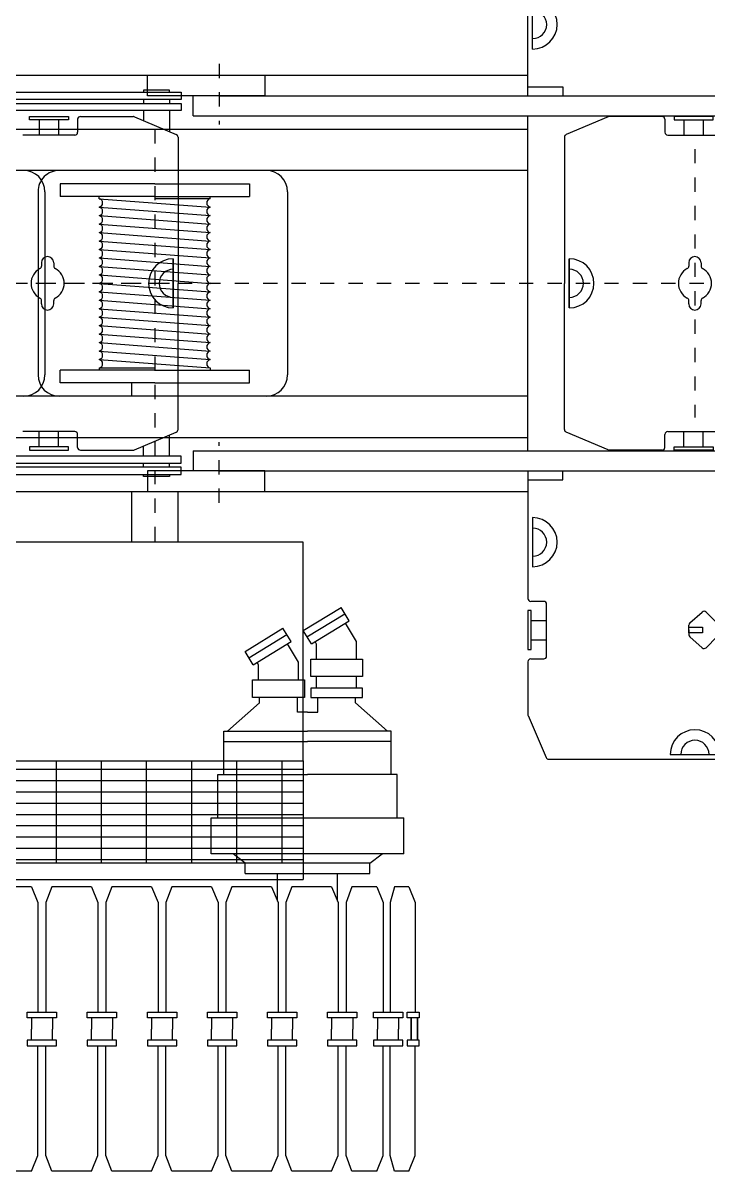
# Model space of a CAD drawing. Header units: millimetres. Extents: x 145 to 546, y 191 to 658.
# Drawn here: x 316.79 to 321.61, y 226.41 to 234.5 of the extents above; entities that cross this region are included whole.
import ezdxf

# ---------------------------------------------------------------- set-up
doc = ezdxf.new("R2010")
doc.units = ezdxf.units.MM
doc.linetypes.add('CENTER', pattern=[50.8, 31.75, -6.35, 6.35, -6.35])
doc.layers.add('Centerline', color=7, linetype='CENTER')

# ---------------------------------------------------------------- blocks, each defined once
blk = doc.blocks.new('DEMAG CC8800 TRACTOR TV')
for p, q in [((5687.8, 1294.9), (5687.8, 1266.3)), ((5870.6, 1294.9), (5870.6, 1266.3)), ((5687.8, 1216.2), (5687.8, 1146.4)), ((5870.6, 1216.2), (5870.6, 1068.1)), ((4954.7, 1151), (4954.7, 1043.6)), ((4954.7, 1151), (4954.7, 1043.6)), ((5090.9, 1151), (5090.9, 1043.6)), ((5090.9, 1151), (5090.9, 1043.6)), ((5225.1, 1154.9), (5225.1, 1063.6)), ((5225.1, 1154.9), (5225.1, 1063.6)), ((5245.1, 1174.9), (5617.1, 1174.9)), ((5245.1, 1174.9), (5617.1, 1174.9)), ((5625, 1173.3), (5919.2, 1047.2)), ((5625, 1173.3), (5919.2, 1047.2)), ((5205.1, 1043.6), (4840.5, 1043.6)), ((5205.1, 1043.6), (4840.5, 1043.6)), ((5931.3, 1028.9), (5931.3, 0)), ((5931.3, 1028.9), (5931.3, 0)), ((5897.5, 0), (5897.5, 173.1)), ((5897.5, 0), (5897.5, 173.1)), ((5897.5, 173.1), (5897.5, 0)), ((4970.9, 145.3), (4970.9, 121.4)), ((5056.7, 145.3), (5056.7, 121.4)), ((5897.5, 0), (5897.5, -173.1)), ((5897.5, 0), (5897.5, -173.1)), ((5897.5, -173.1), (5897.5, 0)), ((5931.3, -1028.9), (5931.3, 0)), ((5931.3, -1028.9), (5931.3, 0)), ((4970.9, -145.3), (4970.9, -121.4)), ((5056.7, -145.3), (5056.7, -121.4)), ((5205.1, -1043.6), (4840.5, -1043.6)), ((5205.1, -1043.6), (4840.5, -1043.6)), ((4954.7, -1151), (4954.7, -1043.6)), ((4954.7, -1151), (4954.7, -1043.6)), ((5090.9, -1151), (5090.9, -1043.6)), ((5090.9, -1151), (5090.9, -1043.6)), ((5625, -1173.3), (5919.2, -1047.2)), ((5625, -1173.3), (5919.2, -1047.2)), ((5225.1, -1154.9), (5225.1, -1063.6)), ((5225.1, -1154.9), (5225.1, -1063.6)), ((5870.6, -1216.2), (5870.6, -1068.1)), ((5245.1, -1174.9), (5617.1, -1174.9)), ((5245.1, -1174.9), (5617.1, -1174.9)), ((5687.8, -1216.2), (5687.8, -1146.4)), ((5687.8, -1294.9), (5687.8, -1266.3)), ((5870.6, -1294.9), (5870.6, -1266.3)), ((6811.6, -2445.2), (7078, -2282.2)), ((6838.3, -2488.8), (7104.7, -2325.9)), ((7135.3, -2375.8), (7078, -2282.2)), ((6868.9, -2538.8), (7135.3, -2375.8)), ((7187.5, -2520.6), (7108.8, -2392)), ((6403.1, -2591.9), (6669.4, -2428.9)), ((6429.8, -2635.6), (6696.2, -2472.6)), ((6726.7, -2522.5), (6669.4, -2428.9)), ((6868.9, -2538.8), (6811.6, -2445.2)), ((6460.4, -2685.5), (6726.7, -2522.5)), ((6778.9, -2667.3), (6700.3, -2538.7)), ((6905.7, -2539.4), (6895.4, -2522.6)), ((6905.7, -2645.6), (6905.7, -2539.4)), ((7187.5, -2645.6), (7187.5, -2520.6)), ((6460.4, -2685.5), (6403.1, -2591.9)), ((6778.9, -2792.4), (6778.9, -2667.3)), ((6497.1, -2686.1), (6486.8, -2669.3)), ((6497.1, -2792.4), (6497.1, -2686.1)), ((6905.7, -2849.4), (6905.7, -2768.2)), ((7187.5, -2849.4), (7187.5, -2768.2)), ((6280, -3152.7), (6505.3, -2952.9)), ((6505.3, -2952.9), (6505.3, -2914.9)), ((6770.6, -3019.2), (6770.6, -2914.9)), ((6913.9, -3019.2), (6913.9, -2914.9)), ((7179.2, -2952.9), (7179.2, -2914.9)), ((7404.5, -3152.7), (7179.2, -2952.9)), ((6842.3, -3019.2), (6770.6, -3019.2)), ((6842.3, -3019.2), (6913.9, -3019.2)), ((6254.3, -3459.1), (6254.3, -3152.7)), ((6254.3, -3152.7), (6842.3, -3152.7)), ((6254.3, -3226), (6842.3, -3226)), ((7430.2, -3152.7), (6842.3, -3152.7)), ((7430.2, -3226), (6842.3, -3226)), ((7430.2, -3459.1), (7430.2, -3152.7)), ((6212.3, -3764.3), (6212.3, -3459.1)), ((6212.3, -3459.1), (6842.3, -3459.1)), ((7472.2, -3459.1), (6842.3, -3459.1)), ((7472.2, -3764.3), (7472.2, -3459.1)), ((6164.3, -3764.3), (7520.2, -3764.3)), ((6164.3, -4016.5), (6164.3, -3764.3)), ((7520.2, -4016.5), (7520.2, -3764.3)), ((7520.2, -4016.5), (6164.3, -4016.5)), ((6404.4, -4082.9), (6318.3, -4016.5)), ((7280.2, -4082.9), (7366.2, -4016.5)), ((7280.2, -4082.9), (6404.4, -4082.9)), ((6404.4, -4154.6), (6404.4, -4082.9)), ((7280.2, -4154.6), (7280.2, -4082.9)), ((6404.4, -4154.6), (7280.2, -4154.6)), ((6404.4, -4154.6), (7280.2, -4154.6)), ((6631.4, -4350.6), (6631.4, -4154.6)), ((7053.2, -4349.3), (7053.2, -4159.1)), ((4899.8, -4250), (4620.4, -4250)), ((4899.8, -4250), (4945.6, -4359.6)), ((5042.8, -4250), (5000.9, -4359.6)), ((5042.8, -4250), (5000.9, -4359.6)), ((5322.1, -4250), (5042.8, -4250)), ((5322.1, -4250), (5368, -4359.6)), ((5465.1, -4250), (5423.3, -4359.6)), ((5465.1, -4250), (5423.3, -4359.6)), ((5744.5, -4250), (5465.1, -4250)), ((5744.5, -4250), (5790.4, -4359.6)), ((5887.5, -4250), (5845.7, -4359.6)), ((5887.5, -4250), (5845.7, -4359.6)), ((6166.9, -4250), (5887.5, -4250)), ((6166.9, -4250), (6212.7, -4359.6)), ((6309.9, -4250), (6268, -4359.6)), ((6309.9, -4250), (6268, -4359.6)), ((6589.3, -4250), (6309.9, -4250)), ((6589.3, -4250), (6635.1, -4359.6)), ((6732.3, -4250), (6690.4, -4359.6)), ((6732.3, -4250), (6690.4, -4359.6)), ((7011.6, -4250), (6732.3, -4250)), ((7011.6, -4250), (7057.5, -4359.6)), ((7154.6, -4250), (7112.8, -4359.6)), ((7328.9, -4250), (7154.6, -4250)), ((7328.9, -4250), (7374.7, -4359.6)), ((7452.9, -4250), (7424.2, -4359.6)), ((7554.2, -4250), (7452.9, -4250)), ((7554.2, -4250), (7600, -4359.6)), ((4945.6, -4359.6), (4945.6, -5131.9)), ((5000.9, -4359.6), (5000.9, -5131.9)), ((5368, -4359.6), (5368, -5131.9)), ((5423.3, -4359.6), (5423.3, -5131.9)), ((5790.4, -4359.6), (5790.4, -5131.9)), ((5845.7, -4359.6), (5845.7, -5131.9)), ((6212.7, -4359.6), (6212.7, -5131.9)), ((6268, -4359.6), (6268, -5131.9)), ((6635.1, -4359.6), (6635.1, -5131.9)), ((6690.4, -4359.6), (6690.4, -5131.9)), ((7057.5, -4359.6), (7057.5, -5131.9)), ((7112.8, -4359.6), (7112.8, -5131.9)), ((7374.7, -4359.6), (7374.7, -5131.9)), ((7424.2, -4359.6), (7424.2, -5131.9)), ((7600, -4359.6), (7600, -5131.9)), ((4899.5, -5171.4), (4899.5, -5250)), ((5048, -5171.4), (5048, -5250)), ((5048, -5171.4), (5048, -5250)), ((5321.9, -5171.4), (5321.9, -5250)), ((5470.4, -5171.4), (5470.4, -5250)), ((5470.4, -5171.4), (5470.4, -5250)), ((5744.2, -5171.4), (5744.2, -5250)), ((5892.7, -5171.4), (5892.7, -5250)), ((5892.7, -5171.4), (5892.7, -5250)), ((6166.6, -5171.4), (6166.6, -5250)), ((6315.1, -5171.4), (6315.1, -5250)), ((6315.1, -5171.4), (6315.1, -5250)), ((6589, -5171.4), (6589, -5250)), ((6737.5, -5171.4), (6737.5, -5250)), ((6737.5, -5171.4), (6737.5, -5250)), ((7011.3, -5171.4), (7011.3, -5250)), ((7159.8, -5171.4), (7159.8, -5250)), ((7334.5, -5171.4), (7334.5, -5250)), ((7483, -5171.4), (7483, -5250)), ((4899.5, -5328.6), (4899.5, -5250)), ((5048, -5328.6), (5048, -5250)), ((5048, -5328.6), (5048, -5250)), ((5321.9, -5328.6), (5321.9, -5250)), ((5470.4, -5328.6), (5470.4, -5250)), ((5470.4, -5328.6), (5470.4, -5250)), ((5744.2, -5328.6), (5744.2, -5250)), ((5892.7, -5328.6), (5892.7, -5250)), ((5892.7, -5328.6), (5892.7, -5250)), ((6166.6, -5328.6), (6166.6, -5250)), ((6315.1, -5328.6), (6315.1, -5250)), ((6315.1, -5328.6), (6315.1, -5250)), ((6589, -5328.6), (6589, -5250)), ((6737.5, -5328.6), (6737.5, -5250)), ((6737.5, -5328.6), (6737.5, -5250)), ((7011.3, -5328.6), (7011.3, -5250)), ((7159.8, -5328.6), (7159.8, -5250)), ((7334.5, -5328.6), (7334.5, -5250)), ((7483, -5328.6), (7483, -5250)), ((4945.6, -6140.4), (4945.6, -5368.1)), ((5000.9, -6140.4), (5000.9, -5368.1)), ((5368, -6140.4), (5368, -5368.1)), ((5423.3, -6140.4), (5423.3, -5368.1)), ((5790.4, -6140.4), (5790.4, -5368.1)), ((5845.7, -6140.4), (5845.7, -5368.1)), ((6212.7, -6140.4), (6212.7, -5368.1)), ((6268, -6140.4), (6268, -5368.1)), ((6635.1, -6140.4), (6635.1, -5368.1)), ((6690.4, -6140.4), (6690.4, -5368.1)), ((7057.5, -6140.4), (7057.5, -5368.1)), ((7112.8, -6140.4), (7112.8, -5368.1)), ((7374.7, -6140.4), (7374.7, -5368.1)), ((7424.2, -6140.4), (7424.2, -5368.1)), ((7600, -6140.4), (7600, -5368.1)), ((4899.8, -6250), (4945.6, -6140.4)), ((5042.8, -6250), (5000.9, -6140.4)), ((5042.8, -6250), (5000.9, -6140.4)), ((5322.1, -6250), (5368, -6140.4)), ((5465.1, -6250), (5423.3, -6140.4)), ((5465.1, -6250), (5423.3, -6140.4)), ((5744.5, -6250), (5790.4, -6140.4)), ((5887.5, -6250), (5845.7, -6140.4)), ((5887.5, -6250), (5845.7, -6140.4)), ((6166.9, -6250), (6212.7, -6140.4)), ((6309.9, -6250), (6268, -6140.4)), ((6309.9, -6250), (6268, -6140.4)), ((6589.3, -6250), (6635.1, -6140.4)), ((6732.3, -6250), (6690.4, -6140.4)), ((6732.3, -6250), (6690.4, -6140.4)), ((7011.6, -6250), (7057.5, -6140.4)), ((7154.6, -6250), (7112.8, -6140.4)), ((7328.9, -6250), (7374.7, -6140.4)), ((7452.9, -6250), (7424.2, -6140.4)), ((7554.2, -6250), (7600, -6140.4)), ((4899.8, -6250), (4620.4, -6250)), ((5322.1, -6250), (5042.8, -6250)), ((5744.5, -6250), (5465.1, -6250)), ((6166.9, -6250), (5887.5, -6250)), ((6589.3, -6250), (6309.9, -6250)), ((7011.6, -6250), (6732.3, -6250)), ((7328.9, -6250), (7154.6, -6250)), ((7554.2, -6250), (7452.9, -6250))]:
    blk.add_line(p, q)
for points in [[(3982.6, 1345), (5952.3, 1345), (5952.3, 1294.9), (3982.6, 1294.9)], [(5687.8, 1345), (5870.6, 1345), (5870.6, 1360.8), (5687.8, 1360.8)], [(3982.6, 1266.3), (5952.3, 1266.3), (5952.3, 1216.2), (3982.6, 1216.2)], [(5160.2, 1151), (4885.4, 1151), (4885.4, 1174.9), (5160.2, 1174.9)], [(5160.2, 1151), (4885.4, 1151), (4885.4, 1174.9), (5160.2, 1174.9)], [(5160.2, -1151), (4885.4, -1151), (4885.4, -1174.9), (5160.2, -1174.9)], [(5160.2, -1151), (4885.4, -1151), (4885.4, -1174.9), (5160.2, -1174.9)], [(3982.6, -1266.3), (5952.3, -1266.3), (5952.3, -1216.2), (3982.6, -1216.2)], [(3982.6, -1345), (5952.3, -1345), (5952.3, -1294.9), (3982.6, -1294.9)], [(5687.8, -1345), (5870.6, -1345), (5870.6, -1360.8), (5687.8, -1360.8)], [(7228.4, -2768.2), (6864.7, -2768.2), (6864.7, -2645.6), (7228.4, -2645.6)], [(6819.9, -2914.9), (6456.1, -2914.9), (6456.1, -2792.4), (6819.9, -2792.4)], [(6864.5, -2914.9), (7228.6, -2914.9), (7228.6, -2849.4), (6864.5, -2849.4)], [(5076.9, -5131.9), (5076.9, -5171.4), (4870.5, -5171.4), (4870.5, -5131.9)], [(5499.3, -5131.9), (5499.3, -5171.4), (5292.9, -5171.4), (5292.9, -5131.9)], [(5921.7, -5131.9), (5921.7, -5171.4), (5715.3, -5171.4), (5715.3, -5131.9)], [(6344, -5131.9), (6344, -5171.4), (6137.7, -5171.4), (6137.7, -5131.9)], [(6766.4, -5131.9), (6766.4, -5171.4), (6560, -5171.4), (6560, -5131.9)], [(7188.8, -5131.9), (7188.8, -5171.4), (6982.4, -5171.4), (6982.4, -5131.9)], [(7511.9, -5131.9), (7511.9, -5171.4), (7305.6, -5171.4), (7305.6, -5131.9)], [(7627.9, -5131.9), (7627.9, -5171.4), (7542.8, -5171.4), (7542.8, -5131.9)], [(7571.5, -5171.4), (7571.5, -5250), (7571.5, -5250), (7571.5, -5171.4)], [(7615.9, -5171.4), (7615.9, -5250), (7615.9, -5250), (7615.9, -5171.4)], [(7571.5, -5328.6), (7571.5, -5250), (7571.5, -5250), (7571.5, -5328.6)], [(7615.9, -5328.6), (7615.9, -5250), (7615.9, -5250), (7615.9, -5328.6)], [(5076.9, -5368.1), (5076.9, -5328.6), (4870.5, -5328.6), (4870.5, -5368.1)], [(5499.3, -5368.1), (5499.3, -5328.6), (5292.9, -5328.6), (5292.9, -5368.1)], [(5921.7, -5368.1), (5921.7, -5328.6), (5715.3, -5328.6), (5715.3, -5368.1)], [(6344, -5368.1), (6344, -5328.6), (6137.7, -5328.6), (6137.7, -5368.1)], [(6766.4, -5368.1), (6766.4, -5328.6), (6560, -5328.6), (6560, -5368.1)], [(7188.8, -5368.1), (7188.8, -5328.6), (6982.4, -5328.6), (6982.4, -5368.1)], [(7511.9, -5368.1), (7511.9, -5328.6), (7305.6, -5328.6), (7305.6, -5368.1)], [(7627.9, -5368.1), (7627.9, -5328.6), (7542.8, -5328.6), (7542.8, -5368.1)]]:
    blk.add_lwpolyline(points, close=True)
for centre, radius, start, end in [((5245.1, 1154.9), 20, 90, 180), ((5245.1, 1154.9), 20, 90, 180), ((5617.1, 1154.9), 20, 66.80036, 90), ((5617.1, 1154.9), 20, 66.80036, 90), ((5617.1, 1154.9), 20, 66.80036, 90), ((5205.1, 1063.6), 20, 270, 0), ((5205.1, 1063.6), 20, 270, 0), ((5911.3, 1028.9), 20, 0, 66.80036), ((5911.3, 1028.9), 20, 0, 66.80036), ((5911.3, 1028.9), 20, 0, 66.80036), ((5013.8, 145.3), 42.9, 0, 180), ((5897.5, 0), 173.1, 90, 180), ((5897.5, 0), 173.1, 90, 180), ((5897.5, 0), 173.1, 90, 180), ((5897.5, 0), 173.1, 90, 180), ((5013.8, 0), 116.7, 117.37883, 180), ((4950.9, 121.4), 20, 297.37883, 0), ((5076.7, 121.4), 20, 180, 242.62117), ((5013.8, 0), 116.7, 0, 62.62117), ((5897.5, 0), 99.3, 90, 180), ((5897.5, 0), 99.3, 90, 180), ((5897.5, 0), 99.3, 90, 180), ((5897.5, 0), 99.3, 90, 180), ((5013.8, 0), 116.7, 180, 242.62117), ((5013.8, 0), 116.7, 297.37883, 0), ((5897.5, 0), 173.1, 180, 270), ((5897.5, 0), 173.1, 180, 270), ((5897.5, 0), 173.1, 180, 270), ((5897.5, 0), 99.3, 180, 270), ((5897.5, 0), 99.3, 180, 270), ((5897.5, 0), 99.3, 180, 270), ((5897.5, 0), 173.1, 180, 270), ((5897.5, 0), 99.3, 180, 270), ((4950.9, -121.4), 20, 0, 62.62117), ((5013.8, -145.3), 42.9, 180, 0), ((5076.7, -121.4), 20, 117.37883, 180), ((5205.1, -1063.6), 20, 0, 90), ((5205.1, -1063.6), 20, 0, 90), ((5911.3, -1028.9), 20, 293.19964, 0), ((5911.3, -1028.9), 20, 293.19964, 0), ((5911.3, -1028.9), 20, 293.19964, 0), ((5245.1, -1154.9), 20, 180, 270), ((5245.1, -1154.9), 20, 180, 270), ((5617.1, -1154.9), 20, 270, 293.19964), ((5617.1, -1154.9), 20, 270, 293.19964), ((5617.1, -1154.9), 20, 270, 293.19964)]:
    blk.add_arc(centre, radius, start, end)
at = {"layer": 'Centerline'}
blk.add_line((5872.3, 0), (-5872.3, 0), dxfattribs=at)
blk = doc.blocks.new('DEMAG CC8800 CW')
for p, q in [((-1173.3, 3043.7), (-1047.2, 3337.9)), ((-1028.9, 3350), (1028.9, 3350)), ((-173.1, 3316.2), (173.1, 3316.2)), ((1047.2, 3337.9), (1173.5, 3042.9)), ((-1174.9, 2663.9), (-1174.9, 3035.8)), ((1175.1, 3035), (1175.1, 2663.9)), ((-1154.9, 2643.9), (-1063.6, 2643.9)), ((-1043.6, 2623.9), (-1043.6, 2259.2)), ((1043.8, 2623.9), (1043.8, 2259.2)), ((1155.1, 2643.9), (1063.8, 2643.9)), ((-1151, 2509.6), (-1043.6, 2509.6)), ((-36, 2489.2), (50.8, 2566.1)), ((154.7, 2489.1), (78.1, 2565.3)), ((1151.1, 2509.6), (1043.8, 2509.6)), ((-42.7, 2439.9), (-42.7, 2474.3)), ((-42.7, 2440.1), (-42.7, 2405.7)), ((160.6, 2439.9), (160.6, 2474.9)), ((160.6, 2440.6), (160.7, 2405.5)), ((-1151, 2373.4), (-1043.6, 2373.4)), ((-35.9, 2390.8), (51.1, 2314.1)), ((154.8, 2391.3), (78.4, 2315)), ((1151.1, 2373.4), (1043.8, 2373.4)), ((-1174.9, 1320), (-1174.9, 2219.2)), ((-1063.6, 2239.2), (-1154.9, 2239.2)), ((1063.8, 2239.2), (1155.1, 2239.2)), ((1175.1, 2219.2), (1175.1, 1320)), ((-1142.1, 1649.2), (-1142.1, 1995.4)), ((1136.6, 1649.2), (1136.6, 1995.4)), ((-1174.9, 1383.7), (-1104.4, 1383.7)), ((-1104.4, 1383.7), (-928.5, 1383.7)), ((-928.5, 1383.7), (-928.5, 1320)), ((854.7, 1403.3), (854.7, 1336.4)), ((1122.5, 1403.3), (1122.5, 1336.4)), ((626.5, 1336.4), (610.5, 1320)), ((676.3, 1336.4), (626.5, 1336.4)), ((-1174.9, -1180), (-1174.9, 1180)), ((971.8, 1180), (971.8, 641.6)), ((974.4, 631.6), (1161.4, 307.6)), ((1161.4, 307.6), (1167.2, -297.5)), ((974.4, -631.6), (1167.2, -297.5)), ((971.8, -1180), (971.8, -641.6)), ((-1174.9, -1320), (-1174.9, -2219.2)), ((-928.5, -1383.7), (-928.5, -1320)), ((626.5, -1336.4), (610.5, -1320)), ((676.3, -1336.4), (626.5, -1336.4)), ((854.7, -1403.3), (854.7, -1336.4)), ((1122.5, -1403.3), (1122.5, -1336.4)), ((1175.1, -2219.2), (1175.1, -1320)), ((-1174.9, -1383.7), (-1024.4, -1383.7)), ((-1024.4, -1383.7), (-928.5, -1383.7)), ((-1142.1, -1649.2), (-1142.1, -1995.4)), ((1136.6, -1649.2), (1136.6, -1995.4)), ((-1063.6, -2239.2), (-1154.9, -2239.2)), ((-1043.6, -2623.9), (-1043.6, -2259.2)), ((1043.8, -2623.9), (1043.8, -2259.2)), ((1063.8, -2239.2), (1155.1, -2239.2)), ((-35.9, -2390.8), (51.1, -2314.1)), ((154.8, -2391.3), (78.4, -2315)), ((-1151, -2373.4), (-1043.6, -2373.4)), ((-42.7, -2440.1), (-42.7, -2405.7)), ((160.6, -2440.6), (160.7, -2405.5)), ((1151.1, -2373.4), (1043.8, -2373.4)), ((-42.7, -2439.9), (-42.7, -2474.3)), ((-36, -2489.2), (50.8, -2566.1)), ((154.7, -2489.1), (78.1, -2565.3)), ((160.6, -2439.9), (160.6, -2474.9)), ((-1151, -2509.6), (-1043.6, -2509.6)), ((1151.1, -2509.6), (1043.8, -2509.6)), ((-1174.9, -2663.9), (-1174.9, -3035.8)), ((-1154.9, -2643.9), (-1063.6, -2643.9)), ((1155.1, -2643.9), (1063.8, -2643.9)), ((1175.1, -3035), (1175.1, -2663.9)), ((-1173.3, -3043.7), (-1047.2, -3337.9)), ((1047.2, -3337.9), (1173.5, -3042.9)), ((-1028.9, -3350), (1028.9, -3350)), ((-173.1, -3316.2), (173.1, -3316.2))]:
    blk.add_line(p, q)
for points in [[(-1151, 2578.9), (-1151, 2304.1), (-1174.9, 2304.1), (-1174.9, 2578.9)], [(1151.1, 2578.9), (1151.1, 2304.1), (1175.1, 2304.1), (1175.1, 2578.9)], [(-42.7, 2459.7), (-42.7, 2420.5), (53.9, 2420.5), (53.9, 2459.7)], [(1175.1, 1463.2), (1317.8, 1463.2), (1317.8, 1402.4), (1175.1, 1402.4)], [(1175.1, -1463.2), (1317.8, -1463.2), (1317.8, -1402.4), (1175.1, -1402.4)], [(-1151, -2578.9), (-1151, -2304.1), (-1174.9, -2304.1), (-1174.9, -2578.9)], [(1151.1, -2578.9), (1151.1, -2304.1), (1175.1, -2304.1), (1175.1, -2578.9)], [(-42.7, -2459.7), (-42.7, -2420.5), (53.9, -2420.5), (53.9, -2459.7)]]:
    blk.add_lwpolyline(points, close=True)
for points in [[(1075.6, 1463.2), (298.3, 1463.2), (298.3, 1403.3), (1075.6, 1403.3)], [(1075.6, 1403.3), (1175.1, 1403.3), (1175.1, 1463.2), (1075.6, 1463.2)], [(1175.1, 1320), (1175.1, 1383.7), (1465.9, 1383.7), (1465.9, 1320)], [(1075.6, 1336.4), (676.3, 1336.4), (676.3, 1320)], [(1175.1, 1320), (1175.1, 1336.4), (1075.6, 1336.4)], [(1175.1, -1336.4), (676.3, -1336.4), (676.3, -1320)], [(1175.1, -1320), (1175.1, -1383.7), (1465.9, -1383.7), (1465.9, -1320)], [(1075.6, -1463.2), (298.3, -1463.2), (298.3, -1403.3), (1075.6, -1403.3)], [(1075.6, -1403.3), (1175.1, -1403.3), (1175.1, -1463.2), (1075.6, -1463.2)]]:
    blk.add_lwpolyline(points)
for centre, radius, start, end in [((-1028.9, 3330), 20, 90, 156.80036), ((0, 3316.2), 173.1, 180, 0), ((0, 3316.2), 99.3, 180, 0), ((1028.9, 3330), 20, 23.16436, 90), ((-1154.9, 3035.8), 20, 156.80036, 180), ((1155.1, 3035), 20, 0, 23.16436), ((-1154.9, 2663.9), 20, 180, 270), ((-1063.6, 2623.9), 20, 0, 90), ((1063.8, 2623.9), 20, 90, 180), ((1155.1, 2663.9), 20, 270, 0), ((64, 2551.1), 20, 45.14796, 131.53618), ((-22.7, 2474.3), 20, 131.53618, 180), ((140.6, 2474.9), 20, 0, 45.14796), ((-22.7, 2405.8), 20, 180.13726, 228.60109), ((140.7, 2405.5), 20, 314.9893, 0.13726), ((64.3, 2329.1), 20, 228.60109, 314.9893), ((-1154.9, 2219.2), 20, 90, 180), ((-1063.6, 2259.2), 20, 270, 0), ((1063.8, 2259.2), 20, 180, 270), ((1155.1, 2219.2), 20, 0, 90), ((-1142.1, 1822.3), 173.1, 270, 90), ((1136.6, 1822.3), 173.1, 90, 270), ((-1142.1, 1822.3), 99.3, 270, 90), ((1136.6, 1822.3), 99.3, 90, 270), ((1008.5, 1437.4), 74.4, 20.25804, 159.74196), ((1008.5, 1437.4), 74.4, 20.25804, 25.51423), ((991.8, 641.6), 20, 180, 209.9901), ((991.8, -641.6), 20, 150.0099, 180), ((1008.5, -1437.4), 74.4, 200.25804, 339.74196), ((1008.5, -1437.4), 74.4, 334.48577, 339.74196), ((-1142.1, -1822.3), 173.1, 270, 90), ((1136.6, -1822.3), 173.1, 90, 270), ((-1142.1, -1822.3), 99.3, 270, 90), ((1136.6, -1822.3), 99.3, 90, 270), ((-1154.9, -2219.2), 20, 180, 270), ((-1063.6, -2259.2), 20, 0, 90), ((1063.8, -2259.2), 20, 90, 180), ((1155.1, -2219.2), 20, 270, 0), ((64.3, -2329.1), 20, 45.0107, 131.39891), ((-22.7, -2405.8), 20, 131.39891, 179.86274), ((140.7, -2405.5), 20, 359.86274, 45.0107), ((-22.7, -2474.3), 20, 180, 228.46382), ((140.6, -2474.9), 20, 314.85204, 0), ((64, -2551.1), 20, 228.46382, 314.85204), ((-1154.9, -2663.9), 20, 90, 180), ((-1063.6, -2623.9), 20, 270, 0), ((1063.8, -2623.9), 20, 180, 270), ((1155.1, -2663.9), 20, 0, 90), ((-1154.9, -3035.8), 20, 180, 203.19964), ((1155.1, -3035), 20, 336.83564, 0), ((0, -3316.2), 173.1, 0, 180), ((0, -3316.2), 99.3, 0, 180), ((-1028.9, -3330), 20, 203.19964, 270), ((1028.9, -3330), 20, 270, 336.83564)]:
    blk.add_arc(centre, radius, start, end)
blk = doc.blocks.new('DEMAG CC8800 PLATFORM TV')
h = blk.add_hatch()
h.set_pattern_fill('GRATE', color=256, scale=100, angle=-180, style=0)
h.set_pattern_definition([(180, (529425.91, 291695.01), (2e-13, -79.375), []), (270, (529425.9, 291695), (317.5, 6e-13), [])])
h.paths.add_polyline_path([(-6212.3, 3459.1), (-6254.3, 3459.1), (-6254.3, 3363), (-4223.1, 3363), (-4223.1, 4079), (-6399.4, 4079), (-6318.3, 4016.5), (-6164.3, 4016.5), (-6164.3, 3764.3), (-6212.3, 3764.3)])
h.paths.add_polyline_path([(-6812.3, 3363), (-6254.3, 3363), (-6254.3, 3459.1), (-6812.3, 3459.1)])
h.paths.add_polyline_path([(-6812.3, 3459.1), (-6212.3, 3459.1), (-6212.3, 3764.3), (-6812.3, 3764.3)])
h.paths.add_polyline_path([(-6812.3, 3764.3), (-6164.3, 3764.3), (-6164.3, 4016.5), (-6812.3, 4016.5)])
h.paths.add_polyline_path([(-6812.3, 4016.5), (-6318.3, 4016.5), (-6399.4, 4079), (-6812.3, 4079)])
for p, q in [((6083.5, 4196.5), (-6812.3, 4196.5)), ((-6812.3, 3363), (-6812.3, 4196.5)), ((5959.7, 4079), (-6812.3, 4079)), ((-5930.8, 1465), (-5930.8, 1823.3)), ((-5603.3, 1465), (-5603.3, 1823.3)), ((1790, 1465), (-8392.3, 1465)), ((-6221, 1320), (-15445.8, 1320)), ((-6038.7, 1180), (-6038.7, 1320)), ((-6038.7, 1180), (-15378.8, 1180)), ((-9626.3, 1151), (-9626.3, 1043.6)), ((-9626.3, 1151), (-9626.3, 1043.6)), ((-9490.1, 1151), (-9490.1, 1043.6)), ((-9490.1, 1151), (-9490.1, 1043.6)), ((-9355.9, 1154.9), (-9355.9, 1063.6)), ((-9355.9, 1154.9), (-9355.9, 1063.6)), ((-9335.9, 1174.9), (-8963.9, 1174.9)), ((-9335.9, 1174.9), (-8963.9, 1174.9)), ((-8956, 1173.3), (-8661.8, 1047.2)), ((-8956, 1173.3), (-8661.8, 1047.2)), ((1640, 1085), (-8392.3, 1085)), ((-9375.9, 1043.6), (-9740.5, 1043.6)), ((-9375.9, 1043.6), (-9740.5, 1043.6)), ((-8649.7, 1028.9), (-8649.7, 0)), ((-8649.7, 1028.9), (-8649.7, 0)), ((-8392.3, 795), (293.1, 795)), ((-5930.8, 700), (-5930.8, 795)), ((-5603.3, 700), (-5603.3, 795)), ((-6432.8, 700), (-6432.8, 612.5)), ((-5767.1, 700), (-6432.8, 700)), ((-5767.1, 700), (-5101.3, 700)), ((-5101.3, 700), (-5101.3, 612.5)), ((-6701.1, -645), (-6701.1, 645)), ((-5767.1, 612.5), (-6432.8, 612.5)), ((-6157.7, 596), (-6157.7, 612.5)), ((-5376.4, 536.4), (-6157.7, 596)), ((-5767.1, 612.5), (-5101.3, 612.5)), ((-5376.4, 596), (-5767.1, 596)), ((-5376.4, 596), (-5376.4, 612.5)), ((-4995, -645), (-4995, 645)), ((-4946.3, -645), (-4946.3, 645)), ((-5376.4, 476.8), (-6157.7, 536.4)), ((-5376.4, 417.2), (-6157.7, 476.8)), ((-5376.4, 357.6), (-6157.7, 417.2)), ((-5376.4, 298), (-6157.7, 357.6)), ((-5376.4, 238.4), (-6157.7, 298)), ((-8683.5, 0), (-8683.5, 173.1)), ((-8683.5, 0), (-8683.5, 173.1)), ((-8683.5, 173.1), (-8683.5, 0)), ((-5376.4, 178.8), (-6157.7, 238.4)), ((-5376.4, 119.2), (-6157.7, 178.8)), ((-9610.1, 145.3), (-9610.1, 121.4)), ((-9524.3, 145.3), (-9524.3, 121.4)), ((-5376.4, 59.6), (-6157.7, 119.2)), ((-5376.4, 0), (-6157.7, 59.6)), ((-5376.4, -59.6), (-6157.7, 0)), ((-8683.5, 0), (-8683.5, -173.1)), ((-8683.5, 0), (-8683.5, -173.1)), ((-8683.5, -173.1), (-8683.5, 0)), ((-8649.7, -1028.9), (-8649.7, 0)), ((-8649.7, -1028.9), (-8649.7, 0)), ((-5376.4, -119.2), (-6157.7, -59.6)), ((-9610.1, -145.3), (-9610.1, -121.4)), ((-9524.3, -145.3), (-9524.3, -121.4)), ((-5376.4, -178.8), (-6157.7, -119.2)), ((-5376.4, -238.4), (-6157.7, -178.8)), ((-5376.4, -298), (-6157.7, -238.4)), ((-5376.4, -357.6), (-6157.7, -298)), ((-5376.4, -417.2), (-6157.7, -357.6)), ((-5376.4, -476.8), (-6157.7, -417.2)), ((-5376.4, -536.4), (-6157.7, -476.8)), ((-5376.4, -596), (-6157.7, -536.4)), ((-6432.8, -700), (-6432.8, -612.5)), ((-5767.1, -612.5), (-6432.8, -612.5)), ((-6157.7, -596), (-6157.7, -612.5)), ((-6157.7, -596), (-5767.1, -596)), ((-5767.1, -612.5), (-5101.3, -612.5)), ((-5376.4, -596), (-5376.4, -612.5)), ((-5101.3, -700), (-5101.3, -612.5)), ((-5767.1, -700), (-6432.8, -700)), ((-5767.1, -700), (-5101.3, -700)), ((-8392.3, -795), (293.1, -795)), ((-9375.9, -1043.6), (-9740.5, -1043.6)), ((-9375.9, -1043.6), (-9740.5, -1043.6)), ((-9626.3, -1151), (-9626.3, -1043.6)), ((-9626.3, -1151), (-9626.3, -1043.6)), ((-9490.1, -1151), (-9490.1, -1043.6)), ((-9490.1, -1151), (-9490.1, -1043.6)), ((-8956, -1173.3), (-8661.8, -1047.2)), ((-8956, -1173.3), (-8661.8, -1047.2)), ((-9355.9, -1154.9), (-9355.9, -1063.6)), ((-9355.9, -1154.9), (-9355.9, -1063.6)), ((1640, -1085), (-8392.3, -1085)), ((-6038.7, -1180), (-15378.8, -1180)), ((-9335.9, -1174.9), (-8963.9, -1174.9)), ((-9335.9, -1174.9), (-8963.9, -1174.9)), ((-6038.7, -1180), (-6038.7, -1320)), ((-6221, -1320), (-15445.8, -1320)), ((1790, -1465), (-8392.3, -1465))]:
    blk.add_line(p, q)
blk.add_lwpolyline([(5250, 3363), (-6812.3, 3363), (-6812.3, 1823.3), (5250, 1823.3, 0.414214), (5350, 1923.3), (5350, 3263, 0.414214)], format="xyb", close=True)
for points in [[(5133.5, 3363), (-6812.3, 3363), (-6812.3, 1823.3), (5133.5, 1823.3)], [(-6542.2, 1320), (-5717.4, 1320), (-5717.4, 1465), (-6542.2, 1465)], [(-9420.8, 1151), (-9695.6, 1151), (-9695.6, 1174.9), (-9420.8, 1174.9)], [(-9420.8, 1151), (-9695.6, 1151), (-9695.6, 1174.9), (-9420.8, 1174.9)], [(-9420.8, -1151), (-9695.6, -1151), (-9695.6, -1174.9), (-9420.8, -1174.9)], [(-9420.8, -1151), (-9695.6, -1151), (-9695.6, -1174.9), (-9420.8, -1174.9)], [(-6542.2, -1320), (-5717.4, -1320), (-5717.4, -1465), (-6542.2, -1465)]]:
    blk.add_lwpolyline(points, close=True)
for centre, radius, start, end in [((-9335.9, 1154.9), 20, 90, 180), ((-9335.9, 1154.9), 20, 90, 180), ((-8963.9, 1154.9), 20, 66.80036, 90), ((-8963.9, 1154.9), 20, 66.80036, 90), ((-8963.9, 1154.9), 20, 66.80036, 90), ((-9375.9, 1063.6), 20, 270, 0), ((-9375.9, 1063.6), 20, 270, 0), ((-8669.7, 1028.9), 20, 0, 66.80036), ((-6551.1, 645), 150, 90, 180), ((-5096.3, 645), 150, 0, 90), ((-4845, 645), 150, 90, 180), ((-6163.5, 566.2), 30.4, 281.01437, 78.98563), ((-5370.6, 566.2), 30.4, 101.01437, 258.98563), ((-6163.5, 506.6), 30.4, 281.01437, 78.98563), ((-5370.6, 506.6), 30.4, 101.01437, 258.98563), ((-6163.5, 447), 30.4, 281.01437, 78.98563), ((-6163.5, 387.4), 30.4, 281.01437, 78.98563), ((-5370.6, 447), 30.4, 101.01437, 258.98563), ((-5370.6, 387.4), 30.4, 101.01437, 258.98563), ((-6163.5, 327.8), 30.4, 281.01437, 78.98563), ((-5370.6, 327.8), 30.4, 101.01437, 258.98563), ((-6163.5, 268.2), 30.4, 281.01437, 78.98563), ((-5370.6, 268.2), 30.4, 101.01437, 258.98563), ((-9567.2, 145.3), 42.9, 0, 180), ((-8683.5, 0), 173.1, 90, 180), ((-8683.5, 0), 173.1, 90, 180), ((-8683.5, 0), 173.1, 90, 180), ((-8683.5, 0), 173.1, 90, 180), ((-6163.5, 208.6), 30.4, 281.01437, 78.98563), ((-6163.5, 149), 30.4, 281.01437, 78.98563), ((-5370.6, 208.6), 30.4, 101.01437, 258.98563), ((-5370.6, 149), 30.4, 101.01437, 258.98563), ((-9567.2, 0), 116.7, 117.37883, 180), ((-9630.1, 121.4), 20, 297.37883, 0), ((-9504.3, 121.4), 20, 180, 242.62117), ((-9567.2, 0), 116.7, 0, 62.62117), ((-8683.5, 0), 99.3, 90, 180), ((-8683.5, 0), 99.3, 90, 180), ((-8683.5, 0), 99.3, 90, 180), ((-8683.5, 0), 99.3, 90, 180), ((-6163.5, 89.4), 30.4, 281.01437, 78.98563), ((-5370.6, 89.4), 30.4, 101.01437, 258.98563), ((-6163.5, 29.8), 30.4, 281.01437, 78.98563), ((-6163.5, -29.8), 30.4, 281.01437, 78.98563), ((-5370.6, 29.8), 30.4, 101.01437, 258.98563), ((-5370.6, -29.8), 30.4, 101.01437, 258.98563), ((-9567.2, 0), 116.7, 180, 242.62117), ((-9567.2, 0), 116.7, 297.37883, 0), ((-8683.5, 0), 173.1, 180, 270), ((-8683.5, 0), 173.1, 180, 270), ((-8683.5, 0), 173.1, 180, 270), ((-8683.5, 0), 173.1, 180, 270), ((-8683.5, 0), 99.3, 180, 270), ((-8683.5, 0), 99.3, 180, 270), ((-8683.5, 0), 99.3, 180, 270), ((-8683.5, 0), 99.3, 180, 270), ((-6163.5, -89.4), 30.4, 281.01437, 78.98563), ((-5370.6, -89.4), 30.4, 101.01437, 258.98563), ((-9630.1, -121.4), 20, 0, 62.62117), ((-9567.2, -145.3), 42.9, 180, 0), ((-9504.3, -121.4), 20, 117.37883, 180), ((-6163.5, -149), 30.4, 281.01437, 78.98563), ((-5370.6, -149), 30.4, 101.01437, 258.98563), ((-6163.5, -208.6), 30.4, 281.01437, 78.98563), ((-6163.5, -268.2), 30.4, 281.01437, 78.98563), ((-5370.6, -208.6), 30.4, 101.01437, 258.98563), ((-5370.6, -268.2), 30.4, 101.01437, 258.98563), ((-6163.5, -327.8), 30.4, 281.01437, 78.98563), ((-5370.6, -327.8), 30.4, 101.01437, 258.98563), ((-6163.5, -387.4), 30.4, 281.01437, 78.98563), ((-5370.6, -387.4), 30.4, 101.01437, 258.98563), ((-6163.5, -447), 30.4, 281.01437, 78.98563), ((-6163.5, -506.6), 30.4, 281.01437, 78.98563), ((-5370.6, -447), 30.4, 101.01437, 258.98563), ((-5370.6, -506.6), 30.4, 101.01437, 258.98563), ((-6163.5, -566.2), 30.4, 281.01437, 78.98563), ((-5370.6, -566.2), 30.4, 101.01437, 258.98563), ((-6551.1, -645), 150, 180, 270), ((-5096.3, -645), 150, 270, 0), ((-4845, -645), 150, 180, 270), ((-9375.9, -1063.6), 20, 0, 90), ((-9375.9, -1063.6), 20, 0, 90), ((-8669.7, -1028.9), 20, 293.19964, 0), ((-8669.7, -1028.9), 20, 293.19964, 0), ((-8669.7, -1028.9), 20, 293.19964, 0), ((-9335.9, -1154.9), 20, 180, 270), ((-9335.9, -1154.9), 20, 180, 270), ((-8963.9, -1154.9), 20, 270, 293.19964), ((-8963.9, -1154.9), 20, 270, 293.19964), ((-8963.9, -1154.9), 20, 270, 293.19964)]:
    blk.add_arc(centre, radius, start, end)
at = {"layer": 'Centerline'}
for p, q in [((-5767.1, -1085), (-5767.1, 1823.3)), ((-6221, 1545.2), (-6221, 1119)), ((-9567.2, -945), (-9567.2, 945)), ((-15630.1, 0), (941.6, 0)), ((-6221, -1545.2), (-6221, -1119))]:
    blk.add_line(p, q, dxfattribs=at)
at = {"rotation": 180.0000000000001}
blk.add_blockref('DEMAG CC8800 CW', (-9567.2, 0), dxfattribs=at)

msp = doc.modelspace()

# ---------------------------------------------------------------- linework, layer by layer
for p, q in [((318.7661, 229.3014), (318.7661, 228.4679)), ((305.9941, 228.5854), (318.7661, 228.5854)), ((305.8702, 228.4679), (318.7661, 228.4679))]:
    msp.add_line(p, q)
msp.add_lwpolyline([(306.7037, 229.3014), (318.7661, 229.3014), (318.7661, 230.8411), (306.7037, 230.8411, 0.414214), (306.6037, 230.7411), (306.6037, 229.4014, 0.414214)], format="xyb", close=True)
msp.add_lwpolyline([(306.8203, 229.3014), (318.7661, 229.3014), (318.7661, 230.8411), (306.8203, 230.8411)], close=True)

# ---------------------------------------------------------------- block references
at = {"xscale": 0.001000000003841706, "yscale": 0.001000000000203727, "zscale": 0.001}
msp.add_blockref('DEMAG CC8800 TRACTOR TV', (311.9537, 232.6644), dxfattribs=at)
at = {"xscale": 0.001000000003841706, "yscale": 0.001000000000203727, "zscale": 0.001, "rotation": 180}
msp.add_blockref('DEMAG CC8800 PLATFORM TV', (311.9537, 232.6644), dxfattribs=at)

doc.saveas('drawing.dxf')
